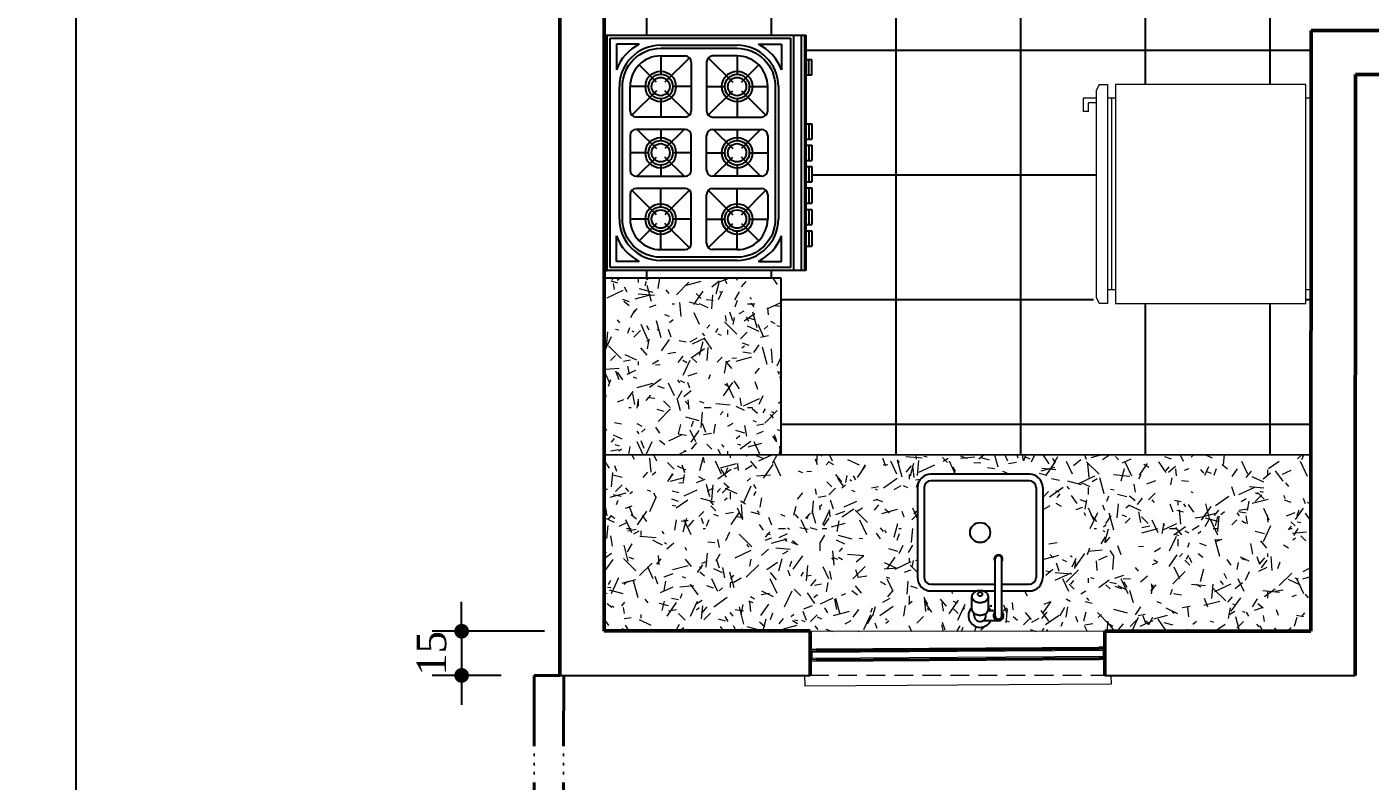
# Model space of a CAD drawing. Header units: centimetres. Extents: x -48696 to 156237, y -5617 to 29024.
# Drawn here: x 87753.3 to 88209.5, y 12288.6 to 12544.6 of the extents above; entities that cross this region are included whole.
import ezdxf

# ---------------------------------------------------------------- set-up
doc = ezdxf.new("R2010")
doc.units = ezdxf.units.CM
doc.linetypes.add('ACAD_ISO06W100', pattern=[36, 24, -3, 0, -3, 0, -3, 0, -3])
doc.linetypes.add('HIDDEN', pattern=[9.525, 6.35, -3.175])
for name, color, linetype in [('ACESSORIOS', 2, 'Continuous'), ('COZ', 3, 'Continuous'), ('COZINHA', 2, 'Continuous'), ('Hachuria - Moveis', 1, 'Continuous'), ('PAREDES', 5, 'Continuous'), ('Piso', 55, 'Continuous')]:
    doc.layers.add(name, color=color, linetype=linetype)
for name, color, linetype, lineweight in [('Corte Planta', 4, 'ACAD_ISO06W100', 40), ('Hachura', 1, 'Continuous', 9), ('Nível Fachada', 7, 'Continuous', 70), ('Parede Baixa', 5, 'Continuous', 50), ('Pilares Sub-solo', 7, 'Continuous', 70), ('Portas - Janelas', 2, 'Continuous', 20), ('Projeção Janela', 15, 'HIDDEN', 9)]:
    doc.layers.add(name, color=color, linetype=linetype, lineweight=lineweight)
doc.styles.add('Valéria', font='romantic.ttf', dxfattribs={"height": 10})
doc.dimstyles.new('Cota - 50', dxfattribs={"dimtxt": 10, "dimasz": 5, "dimexe": 10, "dimexo": 20, "dimgap": 5, "dimtad": 1, "dimtxsty": 'Valéria', "dimblk": 'DOT', "dimcen": 0, "dimclrd": 12, "dimclre": 12, "dimclrt": 2, "dimazin": 2, "dimtfac": 1, "dimtix": 1, "dimtmove": 0, "dimatfit": 3, "dimldrblk": 'DOT', "dimfxl": 1, "dimarcsym": 0})

# ---------------------------------------------------------------- blocks, each defined once
blk = doc.blocks.new('Pia Bancada Planta 01')
at = {"layer": 'COZ', "color": 2}
for p, q in [((0.435, 0.1875), (0.165, 0.1875)), ((0.435, 0.1675), (0.165, 0.1675)), ((0.125, 0.1475), (0.125, 0.0074)), ((0.145, 0.1475), (0.145, -0.045)), ((0.455, -0.1475), (0.455, 0.1475)), ((0.475, -0.1475), (0.475, 0.1475)), ((0.0509, 0.0175), (0.0579, 0.0175)), ((0.0705, 0.025), (0.1081, 0.025)), ((0.0359, -0.055), (0.0359, -0.0115)), ((0.0509, -0.0175), (0.0579, -0.0175)), ((0.0659, -0.045), (0.0659, -0.0241)), ((0.0705, -0.025), (0.1081, -0.025)), ((0.125, -0.0074), (0.125, -0.045)), ((0.0509, -0.045), (0.2209, -0.045)), ((0.0509, -0.065), (0.2209, -0.065)), ((0.125, -0.065), (0.125, -0.1475)), ((0.145, -0.065), (0.145, -0.1475)), ((0.435, -0.1675), (0.165, -0.1675)), ((0.435, -0.1875), (0.165, -0.1875))]:
    blk.add_line(p, q, dxfattribs=at)
blk.add_lwpolyline([(0.0705, 0.025, 0.133256), (0.0641, 0.0233, 0.106756), (0.058, 0.0177, 0.082828), (0.0543, 0.0099, 0.071352), (0.0528, 0, 0.071352), (0.0543, -0.0099, 0.082828), (0.058, -0.0177, 0.106756), (0.0641, -0.0233, 0.133256), (0.0705, -0.025, 0.133256)], format="xyb", dxfattribs=at)
for points in [[(0.1081, -0.025, 0.133256), (0.1145, -0.0233, 0.106756), (0.1206, -0.0177, 0.082828), (0.1244, -0.0099, 0.071352), (0.1258, 0, 0.071352), (0.1244, 0.0099, 0.082828), (0.1206, 0.0177, 0.106756), (0.1145, 0.0233, 0.133256), (0.1081, 0.025, 0.133256), (0.1017, 0.0233, 0.106756), (0.0956, 0.0177, 0.082828), (0.0919, 0.0099, 0.071352), (0.0904, 0, 0.071352), (0.0919, -0.0099, 0.082828), (0.0956, -0.0177, 0.106756), (0.1017, -0.0233, 0.133256)], [(0.1156, 0.0075, 0.133256), (0.1137, 0.007, 0.106756), (0.1119, 0.0053, 0.082828), (0.1107, 0.003, 0.071352), (0.1103, 0, 0.071352), (0.1107, -0.003, 0.082828), (0.1119, -0.0053, 0.106756), (0.1137, -0.007, 0.133256), (0.1156, -0.0075, 0.133256), (0.1175, -0.007, 0.106756), (0.1194, -0.0053, 0.082828), (0.1205, -0.003, 0.071352), (0.1209, 0, 0.071352), (0.1205, 0.003, 0.082828), (0.1194, 0.0053, 0.106756), (0.1175, 0.007, 0.133256)]]:
    blk.add_lwpolyline(points, format="xyb", close=True, dxfattribs=at)
blk.add_circle((0.3, 0), 0.03, dxfattribs=at)
for centre, radius, start, end in [((0.165, 0.1475), 0.04, 90, 180), ((0.165, 0.1475), 0.02, 90, 180), ((0.435, 0.1475), 0.04, 0, 90), ((0.435, 0.1475), 0.02, 0, 90), ((0.0509, 0), 0.035, 45.5847, 244.6231), ((0.0509, 0), 0.0175, 90, 204.62), ((0.0259, -0.0115), 0.01, 0, 24.62), ((0.0509, 0), 0.0175, 211.0027, 270), ((0.0509, -0.055), 0.015, 41.8103, 318.1897), ((0.0509, 0), 0.035, 295.3769, 314.4153), ((0.0509, -0.055), 0.01, 90.0002, 270.0002), ((0.2209, -0.055), 0.0125, 233.1301, 126.8699), ((0.2209, -0.055), 0.01, 270.0001, 90.0001), ((0.165, -0.1475), 0.04, 180, 270), ((0.165, -0.1475), 0.02, 180, 270), ((0.435, -0.1475), 0.04, 270, 0), ((0.435, -0.1475), 0.02, 270, 360)]:
    blk.add_arc(centre, radius, start, end, dxfattribs=at)
blk = doc.blocks.new('6-PL')
at = {"layer": 'COZINHA'}
h = blk.add_hatch(color=1, dxfattribs=at)
h.dxf.hatch_style = 1
h.paths.add_polyline_path([(-69, -3), (-69, -4), (-64, -4), (-64, -3)])
h.paths.add_polyline_path([(-17, -3), (-17, -4), (-12, -4), (-12, -3)])
at = {"layer": 'COZINHA', "color": 15}
for p, q in [((-79, -3), (-69, -3)), ((-79, -3), (-79, -4)), ((-64, -3), (-17, -3)), ((-12, -3), (-2, -3)), ((-2, -3), (-2, -4)), ((-76, -7), (-67.64, -7)), ((-76, -14.51), (-76, -7)), ((-5, -7), (-13.36, -7)), ((-5, -14.51), (-5, -7)), ((-76, -53.49), (-76, -61)), ((-5, -53.49), (-5, -61)), ((-76, -61), (-67.64, -61)), ((-5, -61), (-13.36, -61)), ((-2, -67.5), (-79, -67.5)), ((-2, -68.5), (-79, -68.5))]:
    blk.add_line(p, q, dxfattribs=at)
at = {"layer": 'COZINHA', "color": 1}
for p, q in [((-79, -4), (-2, -4)), ((-69, -3), (-64, -3)), ((-69, -3), (-69, -4)), ((-64, -3), (-64, -4)), ((-17, -3), (-12, -3)), ((-17, -3), (-17, -4)), ((-12, -3), (-12, -4)), ((-78, -5), (-3, -5)), ((-78, -64), (-78, -5)), ((-62.17, -8), (-18.83, -8)), ((-3, -5), (-3, -64)), ((-62.17, -17.5), (-62.17, -11.5)), ((-54.17, -11.5), (-62.17, -11.5)), ((-60.75, -20.09), (-52.75, -12.09)), ((-34.83, -11.5), (-46.17, -11.5)), ((-40.5, -17.5), (-40.5, -11.5)), ((-20.25, -20.09), (-28.25, -12.09)), ((-26.83, -11.5), (-18.83, -11.5)), ((-18.83, -17.5), (-18.83, -11.5)), ((-63.58, -20.09), (-69.24, -14.43)), ((-52.17, -29.5), (-52.17, -13.5)), ((-48.17, -13.5), (-48.17, -29.5)), ((-48.17, -13.83), (-41.91, -20.09)), ((-32.83, -13.83), (-39.09, -20.09)), ((-32.83, -29.5), (-32.83, -13.5)), ((-28.83, -29.5), (-28.83, -13.5)), ((-17.42, -20.09), (-11.76, -14.43)), ((-75.67, -46.5), (-75.67, -21.5)), ((-72.17, -21.5), (-72.17, -29.5)), ((-72.17, -21.5), (-66.17, -21.5)), ((-58.17, -21.5), (-52.17, -21.5)), ((-44.5, -21.5), (-48.17, -21.5)), ((-32.83, -21.5), (-36.5, -21.5)), ((-22.83, -21.5), (-28.83, -21.5)), ((-8.83, -21.5), (-14.83, -21.5)), ((-8.83, -21.5), (-8.83, -29.5)), ((-5.33, -21.5), (-5.33, -46.5)), ((-71.58, -30.91), (-63.58, -22.91)), ((-62.17, -31.5), (-62.17, -25.5)), ((-52.75, -30.91), (-60.75, -22.91)), ((-48.17, -29.17), (-41.91, -22.91)), ((-40.5, -31.5), (-40.5, -25.5)), ((-32.83, -29.17), (-39.09, -22.91)), ((-28.25, -30.91), (-20.25, -22.91)), ((-18.83, -31.5), (-18.83, -25.5)), ((-9.42, -30.91), (-17.42, -22.91)), ((-70.17, -31.5), (-54.17, -31.5)), ((-46.17, -31.5), (-34.83, -31.5)), ((-10.83, -31.5), (-26.83, -31.5)), ((-72.17, -46.5), (-72.17, -38.5)), ((-71.58, -37.09), (-63.58, -45.09)), ((-70.17, -36.5), (-54.17, -36.5)), ((-62.17, -36.5), (-62.17, -42.5)), ((-52.75, -37.09), (-60.75, -45.09)), ((-52.17, -38.5), (-52.17, -54.5)), ((-48.17, -54.5), (-48.17, -38.5)), ((-48.17, -38.83), (-41.91, -45.09)), ((-46.17, -36.5), (-34.83, -36.5)), ((-40.5, -36.5), (-40.5, -42.5)), ((-32.83, -38.83), (-39.09, -45.09)), ((-32.83, -38.5), (-32.83, -54.5)), ((-28.83, -38.5), (-28.83, -54.5)), ((-28.25, -37.09), (-20.25, -45.09)), ((-10.83, -36.5), (-26.83, -36.5)), ((-18.83, -36.5), (-18.83, -42.5)), ((-9.42, -37.09), (-17.42, -45.09)), ((-8.83, -46.5), (-8.83, -38.5)), ((-72.17, -46.5), (-66.17, -46.5)), ((-63.58, -47.91), (-69.24, -53.57)), ((-60.75, -47.91), (-52.75, -55.91)), ((-58.17, -46.5), (-52.17, -46.5)), ((-44.5, -46.5), (-48.17, -46.5)), ((-48.17, -54.17), (-41.91, -47.91)), ((-32.83, -54.17), (-39.09, -47.91)), ((-32.83, -46.5), (-36.5, -46.5)), ((-22.83, -46.5), (-28.83, -46.5)), ((-20.25, -47.91), (-28.25, -55.91)), ((-17.42, -47.91), (-11.76, -53.57)), ((-8.83, -46.5), (-14.83, -46.5)), ((-62.17, -50.5), (-62.17, -56.5)), ((-40.5, -50.5), (-40.5, -56.5)), ((-18.83, -50.5), (-18.83, -56.5)), ((-54.17, -56.5), (-62.17, -56.5)), ((-34.83, -56.5), (-46.17, -56.5)), ((-26.83, -56.5), (-18.83, -56.5)), ((-18.83, -60), (-62.17, -60)), ((-3, -64), (-78, -64)), ((-66, -70), (-71, -70)), ((-59, -70), (-64, -70)), ((-52, -70), (-57, -70)), ((-45, -70), (-50, -70)), ((-38, -70), (-43, -70)), ((-31, -70), (-36, -70)), ((-15, -70), (-10, -70))]:
    blk.add_line(p, q, dxfattribs=at)
at = {"layer": 'COZINHA', "color": 2}
for p, q in [((-79, -69), (-79, -4)), ((-2, -4), (-2, -69)), ((-2, -65), (-79, -65)), ((-2, -69), (-79, -69)), ((-71, -69), (-71, -71)), ((-66, -69), (-66, -71)), ((-64, -69), (-64, -71)), ((-64, -69), (-64, -71)), ((-59, -69), (-59, -71)), ((-57, -69), (-57, -71)), ((-52, -69), (-52, -71)), ((-50, -69), (-50, -71)), ((-45, -69), (-45, -71)), ((-43, -69), (-43, -71)), ((-38, -69), (-38, -71)), ((-36, -69), (-36, -71)), ((-31, -69), (-31, -71)), ((-15, -69), (-15, -71)), ((-10, -69), (-10, -71)), ((-66, -71), (-71, -71)), ((-59, -71), (-64, -71)), ((-52, -71), (-57, -71)), ((-45, -71), (-50, -71)), ((-38, -71), (-43, -71)), ((-31, -71), (-36, -71)), ((-15, -71), (-10, -71))]:
    blk.add_line(p, q, dxfattribs=at)
at = {"layer": 'COZINHA', "color": 15}
blk.add_lwpolyline([(-62.17, -59, -0.414214), (-74.67, -46.5), (-74.67, -21.5, -0.414214), (-62.17, -9), (-18.83, -9, -0.414214), (-6.33, -21.5), (-6.33, -46.5, -0.414214), (-18.83, -59)], format="xyb", close=True, dxfattribs=at)
for centre in [(-62.17, -21.5), (-40.5, -21.5), (-18.83, -21.5), (-62.17, -46.5), (-40.5, -46.5), (-18.83, -46.5)]:
    blk.add_circle(centre, 5, dxfattribs=at)
at = {"layer": 'COZINHA', "color": 1}
for centre, radius in [((-62.17, -21.5), 4), ((-40.5, -21.5), 4), ((-18.83, -21.5), 4), ((-62.17, -21.5), 3), ((-40.5, -21.5), 3), ((-18.83, -21.5), 3), ((-62.17, -46.5), 4), ((-62.17, -46.5), 3), ((-40.5, -46.5), 4), ((-40.5, -46.5), 3), ((-18.83, -46.5), 4), ((-18.83, -46.5), 3)]:
    blk.add_circle(centre, radius, dxfattribs=at)
at = {"layer": 'COZINHA', "color": 15}
for centre, start, end in [((-62.17, -21.5), 110.6935, 153.1857), ((-18.83, -21.5), 26.8143, 69.3065), ((-62.17, -46.5), 206.8143, 249.3065), ((-18.83, -46.5), 290.6935, 333.1857)]:
    blk.add_arc(centre, 15.5, start, end, dxfattribs=at)
at = {"layer": 'COZINHA', "color": 1}
for centre, radius, start, end in [((-62.17, -21.5), 13.5, 90, 180), ((-18.83, -21.5), 13.5, 0, 90), ((-62.17, -21.5), 10, 90, 180), ((-54.17, -13.5), 2, 0, 90), ((-46.17, -13.5), 2, 90, 180), ((-34.83, -13.5), 2, 0, 90), ((-26.83, -13.5), 2, 90, 180), ((-18.83, -21.5), 10, 0, 90), ((-70.17, -29.5), 2, 180, 270), ((-54.17, -29.5), 2, 270, 0), ((-46.17, -29.5), 2, 180, 270), ((-34.83, -29.5), 2, 270, 0), ((-26.83, -29.5), 2, 180, 270), ((-10.83, -29.5), 2, 270, 0), ((-70.17, -38.5), 2, 90, 180), ((-54.17, -38.5), 2, 0, 90), ((-46.17, -38.5), 2, 90, 180), ((-34.83, -38.5), 2, 0, 90), ((-26.83, -38.5), 2, 90, 180), ((-10.83, -38.5), 2, 0, 90), ((-62.17, -46.5), 13.5, 180, 270), ((-62.17, -46.5), 10, 180, 270), ((-18.83, -46.5), 13.5, 270, 0), ((-18.83, -46.5), 10, 270, 0), ((-54.17, -54.5), 2, 270, 0), ((-46.17, -54.5), 2, 180, 270), ((-34.83, -54.5), 2, 270, 0), ((-26.83, -54.5), 2, 180, 270)]:
    blk.add_arc(centre, radius, start, end, dxfattribs=at)
blk = doc.blocks.new('Fogão 6 Planta 04')
at = {"layer": 'PAREDES', "xscale": -1}
blk.add_blockref('6-PL', (340.76, 314.37), dxfattribs=at)
blk = doc.blocks.new('gel')
at = {"layer": 'Hachura'}
for p, q in [((33208.79, 7048.49), (33127.79, 7048.49)), ((33127.79, 7048.49), (33127.79, 6977.99)), ((33132.79, 7050.49), (33203.79, 7050.49)), ((33132.79, 7050.49), (33132.79, 7048.49)), ((33203.79, 7050.49), (33203.79, 7048.49)), ((33208.79, 7039.49), (33208.79, 7048.49)), ((33208.79, 6977.99), (33208.79, 7039.49)), ((33127.79, 6977.99), (33132.79, 6977.99)), ((33132.79, 6977.99), (33203.79, 6977.99)), ((33132.79, 6977.99), (33132.79, 6974.99)), ((33132.79, 6976.49), (33203.79, 6976.49)), ((33203.79, 6977.99), (33208.79, 6977.99)), ((33203.79, 6977.99), (33203.79, 6974.99)), ((33127.79, 6971.99), (33127.79, 6974.99)), ((33127.79, 6974.99), (33208.79, 6974.99)), ((33127.79, 6971.99), (33129.79, 6970.99)), ((33206.79, 6970.99), (33129.79, 6970.99)), ((33134.51, 6970.99), (33134.51, 6967.99)), ((33206.79, 6970.99), (33208.79, 6971.99)), ((33208.79, 6974.99), (33208.79, 6971.99)), ((33132.79, 6965.99), (33137.79, 6965.99)), ((33137.79, 6967.99), (33134.51, 6967.99)), ((33137.79, 6967.99), (33137.79, 6965.99))]:
    blk.add_line(p, q, dxfattribs=at)
blk.add_lwpolyline([(33132.81, 6970.99), (33132.79, 6968.99), (33132.79, 6965.99)], dxfattribs=at)
blk = doc.blocks.new('_Dot')
at = {"color": 0, "linetype": 'ByBlock', "lineweight": -2}
blk.add_line((-0.5, 0), (-1, 0), dxfattribs=at)
at = {"color": 0, "linetype": 'ByBlock', "const_width": 0.5}
blk.add_lwpolyline([(-0.25, 0, 1), (0.25, 0, 1)], format="xyb", close=True, dxfattribs=at)
blk = doc.blocks.new('*D1522')
at = {"color": 12, "lineweight": -2, "transparency": 16777216}
for p, q in [((87900.98, 12344.47), (87900.98, 12349.47)), ((87929.15, 12339.47), (87890.98, 12339.47)), ((87900.98, 12339.47), (87900.98, 12324.47)), ((87914.35, 12324.47), (87890.98, 12324.47)), ((87900.98, 12319.47), (87900.98, 12314.47))]:
    blk.add_line(p, q, dxfattribs=at)
at = {"layer": 'Defpoints', "color": 0, "transparency": 16777216}
for p in [(87949.15, 12339.47), (87900.98, 12324.47), (87934.35, 12324.47)]:
    blk.add_point(p, dxfattribs=at)
at = {"color": 12, "lineweight": -2, "transparency": 16777216, "xscale": 5, "yscale": 5, "zscale": 5}
for p, rotation in [((87900.98, 12339.47), 270), ((87900.98, 12324.47), 90)]:
    blk.add_blockref('_Dot', p, dxfattribs=dict(at, rotation=rotation))
at = {"color": 2, "transparency": 16777216, "insert": (87890.79, 12331.97), "char_height": 10, "attachment_point": 5, "rotation": 90, "style": 'Valéria'}
blk.add_mtext('15', dxfattribs=at)
blk = doc.blocks.new('*D1523')
at = {"color": 12, "lineweight": -2, "transparency": 16777216}
for p, q in [((87914.36, 14431.46), (87760.1, 14431.46)), ((87770.1, 11935.91), (87770.1, 14426.46)), ((87905.4, 11930.91), (87760.1, 11930.91))]:
    blk.add_line(p, q, dxfattribs=at)
at = {"layer": 'Defpoints', "color": 0, "transparency": 16777216}
for p in [(87770.1, 14431.46), (87934.36, 14431.46), (87925.4, 11930.91)]:
    blk.add_point(p, dxfattribs=at)
at = {"color": 12, "lineweight": -2, "transparency": 16777216, "xscale": 5, "yscale": 5, "zscale": 5}
for p, rotation in [((87770.1, 14431.46), 90), ((87770.1, 11930.91), 270)]:
    blk.add_blockref('_Dot', p, dxfattribs=dict(at, rotation=rotation))
at = {"color": 2, "transparency": 16777216, "insert": (87759.91, 13181.19), "char_height": 10, "attachment_point": 5, "rotation": 90, "style": 'Valéria'}
blk.add_mtext('2500', dxfattribs=at)

msp = doc.modelspace()

# ---------------------------------------------------------------- hatches: boundary and pattern name
h = msp.add_hatch()
h.set_pattern_fill('GRASS2', color=74, scale=15, pattern_type=2)
h.set_pattern_definition([(360, (98131.046, 818.591), (15, 15), [2.25, -0.45, 0.6, -0.45, 2.25, -9]), (360, (98130.296, 819.041), (15, 15), [1.5, -1.125, 2.25, -1.125, 1.5, -7.5]), (360, (98135.546, 825.041), (15, 15), [1.875, -0.75, 1.875, -10.5]), (360, (98128.046, 828.041), (15, 15), [0.75, -1.5, 0.75, -12]), (90, (98129.546, 828.041), (-15, 15), [1.35, -13.65]), (90, (98134.046, 819.041), (-15, 15), [1.5, -13.5]), (90, (98137.796, 825.041), (-15, 15), [1.5, -13.5]), (45, (98135.996, 818.891), (9e-15, 15), [1.5, -19.713203]), (135, (98132.096, 818.891), (-15, 9e-15), [1.5, -19.713203]), (63.43495, (98135.546, 818.966), (8e-10, 15), [1.5, -32.04102]), (75.963757, (98134.796, 819.041), (5e-10, 15), [1.5, -60.346584]), (75.963757, (98138.546, 825.041), (5e-10, 15), [1.2, -60.646584]), (75.963757, (98129.846, 828.041), (5e-10, 15), [1.05, -60.796584]), (104.036243, (98133.296, 819.041), (-5e-10, 15), [1.5, -60.346584]), (104.036243, (98137.046, 825.041), (-5e-10, 15), [1.2, -60.646584]), (104.036243, (98129.246, 828.041), (-5e-10, 15), [1.05, -60.796584]), (116.56505, (98132.546, 818.966), (-6e-09, 15), [1.5, -32.041002])])
h.paths.add_polyline_path([(88082.12831, 12353.14567), (88079.34482, 12353.14567), (88079.34482, 12352.38078), (88080.2282, 12351.92234), (88080.2282, 12350.5048), (88080.2282, 12347.09133, -0.047372104), (88080.61223, 12346.44715), (88082.12831, 12346.44715)])
at = {"layer": 'Hachura', "transparency": 33554687}
h = msp.add_hatch(dxfattribs=at)
h.set_pattern_fill('TEXTURED', color=55, scale=40, angle=270, pattern_type=2)
h.set_pattern_definition([(270, (104620.072, 654.597), (30.4, -17.6), [1.6, -26.8, 1.2, -11.6, 2.4, -28.4]), (275, (104634.472, 672.597), (31.09103, -15.750172), [3.2, -26.8, 2.4, -11.6, 4.8, -28.4]), (280, (104636.472, 662.197), (38.045905, -10.75682), [2.8, -6.8, 3.6, -21.2, 2, -26.4]), (285, (104640.072, 669.397), (35.95474, -9.00093), [5.6, -6.8, 6, -21.2, 4.4, -26.4]), (290, (104623.672, 666.197), (29.4635, -17.796127), [3.2, -22, 2.8, -16.4, 2, -12.8]), (295, (104618.072, 660.597), (29.161135, -19.944628), [4.4, -22, 5.6, -16.4, 4.8, -12.8]), (300, (104621.272, 654.597), (33.873582, 2.929234), [2, -13.2, 1.6, -19.6, 1.2, -26]), (305, (104606.872, 672.597), (39.68401, -2.976477), [4.4, -13.2, 3.2, -19.6, 2.4, -26]), (310, (104630.072, 665.797), (28.84938, -4.511456), [1.6, -17.6, 1.2, -11.2, 3.2, -20.4]), (315, (104615.672, 665.797), (39.315137, 8.20244), [3.2, -17.6, 2.4, -11.2, 6, -20.4]), (320, (104615.672, 659.797), (31.431133, 10.699715), [0.8, -14.8, 2, -24.4, 2.4, -12.4]), (330, (104618.472, 658.597), (29.827688, 13.26307), [2, -16.4, 0.8, -19.2, 1.6, -14.8]), (335, (104618.472, 672.997), (41.609064, 9.726552), [4.4, -16.4, 1.6, -19.2, 3.2, -14.8]), (340, (104613.672, 662.997), (28.744913, 14.652303), [1.2, -7.6, 2.4, -12.8, 1.6, -17.6]), (345, (104610.072, 677.397), (31.08549, 31.01116), [2.4, -7.6, 4.8, -12.8, 3.2, -17.6]), (350, (104637.272, 660.997), (21.962593, 27.808713), [2.8, -17.6, 1.2, -20.8, 2.4, -19.6]), (355, (104608.472, 657.397), (19.76909, 33.20336), [5.6, -17.6, 2.4, -20.8, 4.8, -19.6]), (360, (104620.072, 658.597), (14.8, 35.2), [2.4, -12.4, 1.6, -24.4, 0.8, -24.8]), (5, (104634.472, 672.997), (26.021003, 37.611), [4.8, -12.4, 1.6, -24.4, 1.6, -24.8]), (10, (104632.472, 664.997), (19.352705, 33.06286), [2.8, -15.6, 2.4, -12.8, 2.8, -29.2]), (15, (104639.672, 657.797), (16.397444, 34.623746), [5.6, -15.6, 4.8, -12.8, 5.6, -29.2]), (20, (104609.672, 667.797), (10.892152, 32.058712), [3.2, -10.4, 1.6, -21.2, 2.4, -23.2]), (25, (104609.672, 646.197), (8.056603, 32.886033), [6, -10.4, 3.2, -21.2, 4.8, -23.2]), (30, (104614.472, 678.597), (3.79897, 38.219993), [2, -26.8, 2.4, -12.4, 2.8, -16.4]), (35, (104618.072, 674.997), (1.337493, 43.41948), [4.4, -26.8, 4.8, -12.4, 5.6, -16.4]), (40, (104605.672, 669.797), (9.502144, 37.21437), [1.2, -8.8, 1.6, -17.2, 3.2, -22.4]), (45, (104609.272, 666.197), (6.22254, 42.992092), [2.4, -8.8, 3.2, -17.2, 6, -22.4]), (50, (104637.672, 681.797), (-4.560758, 29.412914), [2.4, -14.4, 2.8, -12.4, 1.6, -16.8]), (55, (104612.472, 665.797), (-10.055855, 30.968367), [4.8, -14.4, 5.6, -12.4, 3.2, -16.8]), (60, (104603.272, 648.597), (-16.1023, 27.309996), [1.6, -11.2, 3.2, -24.8, 2.8, -22.8]), (65, (104625.272, 652.197), (-13.856973, 35.59079), [3.2, -11.2, 6, -24.8, 5.6, -22.8]), (70, (104625.672, 674.997), (-21.65716, 31.720143), [2.4, -16.8, 2, -15.2, 1.6, -24.4]), (75, (104611.272, 678.597), (-26.884924, 34.120974), [4.8, -16.8, 4.4, -15.2, 3.2, -24.4]), (80, (104616.072, 672.597), (-22.549755, 28.75254), [3.6, -13.2, 2.4, -18, 3.2, -17.6]), (85, (104634.072, 654.597), (-32.1425, 27.30531), [4.4, -13.2, 4.8, -18, 5.2, -17.6])])
h.paths.add_polyline_path([(87949.35064, 12399.46475), (88009.35063, 12399.42975), (88009.38562, 12459.42974), (87949.35064, 12459.46476)])
h = msp.add_hatch(dxfattribs=at)
h.set_pattern_fill('TEXTURED', color=55, scale=40, angle=270, pattern_type=2)
h.set_pattern_definition([(270, (98145.746, 789.49), (30.4, -17.6), [1.6, -26.8, 1.2, -11.6, 2.4, -28.4]), (275, (98160.146, 807.49), (31.09103, -15.75017), [3.2, -26.8, 2.4, -11.6, 4.8, -28.4]), (280, (98162.146, 797.09), (38.045905, -10.75682), [2.8, -6.8, 3.6, -21.2, 2, -26.4]), (285, (98165.746, 804.29), (35.95474, -9.00093), [5.6, -6.8, 6, -21.2, 4.4, -26.4]), (290, (98149.346, 801.091), (29.4635, -17.796127), [3.2, -22, 2.8, -16.4, 2, -12.8]), (295, (98143.746, 795.491), (29.161135, -19.944628), [4.4, -22, 5.6, -16.4, 4.8, -12.8]), (300, (98146.946, 789.49), (33.87358, 2.929234), [2, -13.2, 1.6, -19.6, 1.2, -26]), (305, (98132.546, 807.49), (39.68401, -2.97648), [4.4, -13.2, 3.2, -19.6, 2.4, -26]), (310, (98155.746, 800.691), (28.84938, -4.511456), [1.6, -17.6, 1.2, -11.2, 3.2, -20.4]), (315, (98141.346, 800.69), (39.31514, 8.20244), [3.2, -17.6, 2.4, -11.2, 6, -20.4]), (320, (98141.346, 794.69), (31.43113, 10.699715), [0.8, -14.8, 2, -24.4, 2.4, -12.4]), (330, (98144.146, 793.49), (29.82769, 13.26307), [2, -16.4, 0.8, -19.2, 1.6, -14.8]), (335, (98144.146, 807.89), (41.609064, 9.72655), [4.4, -16.4, 1.6, -19.2, 3.2, -14.8]), (340, (98139.346, 797.89), (28.744913, 14.652303), [1.2, -7.6, 2.4, -12.8, 1.6, -17.6]), (345, (98135.746, 812.29), (31.08549, 31.01116), [2.4, -7.6, 4.8, -12.8, 3.2, -17.6]), (350, (98162.946, 795.89), (21.962593, 27.80871), [2.8, -17.6, 1.2, -20.8, 2.4, -19.6]), (355, (98134.146, 792.29), (19.76909, 33.20336), [5.6, -17.6, 2.4, -20.8, 4.8, -19.6]), (360, (98145.746, 793.49), (14.8, 35.2), [2.4, -12.4, 1.6, -24.4, 0.8, -24.8]), (5, (98160.146, 807.89), (26.021, 37.611), [4.8, -12.4, 1.6, -24.4, 1.6, -24.8]), (10, (98158.146, 799.89), (19.352705, 33.06286), [2.8, -15.6, 2.4, -12.8, 2.8, -29.2]), (15, (98165.346, 792.69), (16.397444, 34.623746), [5.6, -15.6, 4.8, -12.8, 5.6, -29.2]), (20, (98135.346, 802.69), (10.89215, 32.05871), [3.2, -10.4, 1.6, -21.2, 2.4, -23.2]), (25, (98135.346, 781.09), (8.056603, 32.886033), [6, -10.4, 3.2, -21.2, 4.8, -23.2]), (30, (98140.146, 813.49), (3.79897, 38.21999), [2, -26.8, 2.4, -12.4, 2.8, -16.4]), (35, (98143.746, 809.89), (1.33749, 43.41948), [4.4, -26.8, 4.8, -12.4, 5.6, -16.4]), (40, (98131.346, 804.69), (9.502144, 37.21437), [1.2, -8.8, 1.6, -17.2, 3.2, -22.4]), (45, (98134.946, 801.09), (6.22254, 42.992092), [2.4, -8.8, 3.2, -17.2, 6, -22.4]), (50, (98163.346, 816.69), (-4.56076, 29.412914), [2.4, -14.4, 2.8, -12.4, 1.6, -16.8]), (55, (98138.146, 800.69), (-10.055855, 30.968367), [4.8, -14.4, 5.6, -12.4, 3.2, -16.8]), (60, (98128.946, 783.49), (-16.1023, 27.309996), [1.6, -11.2, 3.2, -24.8, 2.8, -22.8]), (65, (98150.946, 787.09), (-13.856973, 35.59079), [3.2, -11.2, 6, -24.8, 5.6, -22.8]), (70, (98151.346, 809.89), (-21.65716, 31.720143), [2.4, -16.8, 2, -15.2, 1.6, -24.4]), (75, (98136.946, 813.49), (-26.88492, 34.120974), [4.8, -16.8, 4.4, -15.2, 3.2, -24.4]), (80, (98141.746, 807.49), (-22.549755, 28.75254), [3.6, -13.2, 2.4, -18, 3.2, -17.6]), (85, (98159.746, 789.49), (-32.1425, 27.30531), [4.4, -13.2, 4.8, -18, 5.2, -17.6])])
h.paths.add_polyline_path([(88098.27831, 12357.679, -0.414213562), (88093.74498, 12353.14567), (88084.39498, 12353.14567), (88084.39498, 12346.01426, -0.688500258), (88083.26165, 12343.04715), (88080.61223, 12343.04715, -1.181648871), (88074.19498, 12347.52324), (88074.19498, 12351.23246, -0.133256151), (88074.39242, 12351.96013, -0.10675627), (88075.02484, 12352.64913, -0.08282753), (88075.90588, 12353.07494, -0.017976758), (88076.18408, 12353.14567), (88060.31165, 12353.14567, -0.414213562), (88055.77831, 12357.679), (88055.77831, 12388.279, -0.414213562), (88060.31165, 12392.81234), (88093.74498, 12392.81234, -0.414213562), (88098.27831, 12388.279)], flags=16)
h.paths.add_polyline_path([(88082.12831, 12346.44715), (88079.76292, 12346.44715, 0.093395814), (88079.86165, 12346.97111), (88079.86165, 12347.52324, -0.035749085), (88080.2282, 12347.09133), (88080.2282, 12350.5048), (88080.2282, 12351.92234), (88079.34482, 12352.38078), (88079.34482, 12353.14567), (88082.12831, 12353.14567)], flags=0)
h.paths.add_polyline_path([(88073.62831, 12372.979, -1), (88080.42831, 12372.979, -1)], flags=0)
h.paths.add_polyline_path([(88077.81908, 12352.30076, -0.133256151), (88077.87831, 12352.08246, -0.133256151), (88077.81908, 12351.86416, -0.10675627), (88077.62935, 12351.65746, -0.08282753), (88077.36504, 12351.52972, -0.071351749), (88077.02831, 12351.48142, -0.106526581), (88076.53649, 12351.59484, -0.155010419), (88076.23754, 12351.86416, -0.133256151), (88076.17831, 12352.08246, -0.133256151), (88076.23754, 12352.30076, -0.10675627), (88076.42727, 12352.50746, -0.08282753), (88076.69158, 12352.63521, -0.071351749), (88077.02831, 12352.6835, -0.106526581), (88077.52014, 12352.57008, -0.155010419)], flags=0)
h.paths.add_polyline_path([(88189.35064, 12399.32477), (88129.46374, 12399.3597), (88129.46374, 12339.49596), (88189.35064, 12339.46103)])
h.paths.add_polyline_path([(88129.46374, 12399.3597), (87949.35064, 12399.46475), (87949.35064, 12339.46474), (88032.63064, 12339.41617), (88129.46374, 12339.35969)])
at = {"layer": 'Piso'}
h = msp.add_hatch(dxfattribs=at)
h.set_pattern_fill('ANSI37', color=256, scale=13.333333, angle=45)
h.set_pattern_definition([(90, (104600.872, 683.397), (-42.33333, 3e-14), []), (180, (104600.872, 683.397), (-3e-14, -42.33333), [])])
edge = h.paths.add_edge_path()
edge.add_line((87949.35064, 12679.46628), (87949.35064, 12541.84112))
edge.add_line((87949.35064, 12541.84112), (88017.85864, 12541.84112))
edge.add_line((88017.85864, 12541.84112), (88017.85864, 12533.53712))
edge.add_line((88017.85864, 12533.53712), (88019.93464, 12533.53712))
edge.add_line((88019.93464, 12533.53712), (88019.93464, 12470.21912))
edge.add_line((88019.93464, 12470.21912), (88017.85864, 12470.21912))
edge.add_line((88017.85864, 12470.21912), (88017.85864, 12461.91512))
edge.add_line((88017.85864, 12461.91512), (87949.35064, 12461.91512))
edge.add_line((87949.35064, 12461.91512), (87949.34921, 12459.46476))
edge.add_line((87949.34921, 12459.46476), (88009.38562, 12459.42974))
edge.add_line((88009.38562, 12459.42974), (88009.35063, 12399.42975))
edge.add_line((88009.35063, 12399.42975), (88189.38561, 12399.42975))
edge.add_line((88189.38561, 12399.42975), (88189.38561, 12455.34482))
edge.add_line((88189.38561, 12455.34482), (88187.60595, 12455.34482))
edge.add_line((88187.60595, 12455.34482), (88187.60595, 12450.76149))
edge.add_line((88187.60595, 12450.76149), (88115.55045, 12450.76149))
edge.add_line((88115.55045, 12450.76149), (88116.56429, 12518.85626))
edge.add_line((88116.56429, 12518.85626), (88113.81429, 12518.85626))
edge.add_line((88113.81429, 12518.85626), (88113.81429, 12515.84482))
edge.add_line((88113.81429, 12515.84482), (88111.98095, 12515.84482))
edge.add_line((88111.98095, 12515.84482), (88111.98095, 12520.42815))
edge.add_line((88111.98095, 12520.42815), (88116.56429, 12520.42815))
edge.add_line((88116.56429, 12520.42815), (88116.56429, 12525.01149))
edge.add_line((88116.56429, 12525.01149), (88189.46959, 12525.01149))
edge.add_line((88189.46959, 12525.01149), (88189.46959, 12679.10081))
edge.add_line((88189.46959, 12679.10081), (87949.38016, 12679.46626))

# ---------------------------------------------------------------- linework, layer by layer
at = {"color": 5}
for p, q in [((87934.35064, 12324.46978), (88019.34626, 12324.46978)), ((88119.34628, 12324.46978), (88204.3419, 12324.46978))]:
    msp.add_line(p, q, dxfattribs=at)
at = {"layer": 'ACESSORIOS'}
for p, q in [((87949.38563, 12459.46474), (88009.38562, 12459.42974)), ((88009.38562, 12459.42974), (88009.35063, 12399.42975)), ((87949.35064, 12399.46475), (88189.38555, 12399.32475))]:
    msp.add_line(p, q, dxfattribs=at)
at = {"layer": 'Corte Planta', "color": 4}
for p, q in [((87925.6335, 12324.47486), (87925.40395, 11930.90815)), ((87935.6335, 12324.46903), (87935.40996, 11941.21564))]:
    msp.add_line(p, q, dxfattribs=at)
at = {"layer": 'Corte Planta'}
msp.add_line((87925.6335, 12324.47486), (87934.35064, 12324.47486), dxfattribs=at)
at = {"layer": 'Hachura'}
for p, q in [((88019.37671, 12333.35672), (88021.39257, 12333.36972)), ((88019.39125, 12329.35673), (88021.41837, 12329.36981)), ((88019.89582, 12332.86006), (88021.39579, 12332.86973)), ((88019.89582, 12332.86006), (88019.91518, 12329.86012)), ((88019.89905, 12332.36007), (88118.89699, 12332.99877)), ((88019.91195, 12330.36011), (88118.90989, 12330.99881)), ((88019.91518, 12329.86012), (88021.41515, 12329.8698))]:
    msp.add_line(p, q, dxfattribs=at)
at = {"layer": 'Hachuria - Moveis'}
for p, q in [((88119.37503, 12334.00187), (88117.39057, 12333.98907)), ((88118.89376, 12333.49876), (88117.39379, 12333.48908)), ((88118.89376, 12333.49876), (88118.91312, 12330.49882)), ((88118.91312, 12330.49882), (88117.41315, 12330.48914)), ((88119.38957, 12330.00188), (88117.41637, 12329.98915))]:
    msp.add_line(p, q, dxfattribs=at)
at = {"layer": 'Parede Baixa'}
for p, q in [((87934.35064, 14169.4681), (87934.35064, 12324.46978)), ((87949.35064, 12679.46628), (87949.35064, 12339.46103)), ((88189.35064, 12339.46103), (88189.46959, 12543.40235)), ((88189.46959, 12543.40235), (88214.46959, 12543.40749)), ((88204.34189, 12324.45228), (88204.46084, 12528.40543)), ((88204.46084, 12528.40543), (88214.46084, 12528.40749)), ((88019.34626, 12324.46978), (88019.35506, 12339.56018)), ((88119.34626, 12324.44061), (88119.35504, 12339.50186))]:
    msp.add_line(p, q, dxfattribs=at)
at = {"layer": 'Parede Baixa', "color": 5}
for p, q in [((87949.35064, 12339.60101), (88019.35506, 12339.56018)), ((88119.35504, 12339.50186), (88189.35064, 12339.46103))]:
    msp.add_line(p, q, dxfattribs=at)
at = {"layer": 'Piso'}
for p, q in [((88021.39257, 12333.36972), (88117.39057, 12333.98907)), ((88021.39579, 12332.86973), (88117.39379, 12333.48908)), ((88021.41515, 12329.8698), (88117.41315, 12330.48914)), ((88021.41837, 12329.36981), (88117.41637, 12329.98915))]:
    msp.add_line(p, q, dxfattribs=at)
at = {"layer": 'Portas - Janelas'}
for p, q in [((88019.35506, 12339.56018), (88119.35504, 12339.50186)), ((88017.44931, 12324.56129), (88017.47329, 12320.84418)), ((88121.45187, 12324.50063), (88121.47113, 12321.51513)), ((88121.47113, 12321.51513), (88017.47329, 12320.84418))]:
    msp.add_line(p, q, dxfattribs=at)
at = {"layer": 'Projeção Janela'}
msp.add_line((88019.34631, 12324.56018), (88119.34629, 12324.50186), dxfattribs=at)

# ---------------------------------------------------------------- block references
at = {"layer": 'Nível Fachada', "xscale": 113.3333333333333, "yscale": 113.3333333333333, "zscale": 113.3333333333333, "rotation": 90}
msp.add_blockref('Pia Bancada Planta 01', (88077.02831, 12338.979), dxfattribs=at)
at = {"layer": 'Parede Baixa', "xscale": -1.038, "yscale": 1.038, "zscale": 1.038, "rotation": 90}
msp.add_blockref('Fogão 6 Planta 04', (88272.5578, 12897.62869), dxfattribs=at)
at = {"layer": 'Pilares Sub-solo', "xscale": 0.9166666666666667, "yscale": 0.9166666666666667, "zscale": 0.9166666666666667, "rotation": 269.9999999999998}
msp.add_blockref('gel', (81726.48875, 42892.15273), dxfattribs=at)

# ---------------------------------------------------------------- dimensions: what is measured, and where the dimension line sits
dim = msp.add_linear_dim(base=(87770.10427, 14431.46374), p1=(87925.40395, 11930.90815), p2=(87934.35874, 14431.46374), angle=90, text='2500', dimstyle='Cota - 50', override={"dimtxsty": 'Valéria'})
dim.commit()
dim.dimension.update_dxf_attribs({"geometry": '*D1523', "text_midpoint": (87759.91196, 13181.18595)})
dim = msp.add_linear_dim(base=(87900.97842, 12324.46978), p1=(87949.15233, 12339.46633), p2=(87934.35064, 12324.46978), angle=90, dimstyle='Cota - 50', override={"dimtxsty": 'Valéria', "dimtmove": 1})
dim.commit()
dim.dimension.update_dxf_attribs({"geometry": '*D1522', "text_midpoint": (87890.78611, 12331.96806)})

doc.saveas('drawing.dxf')
